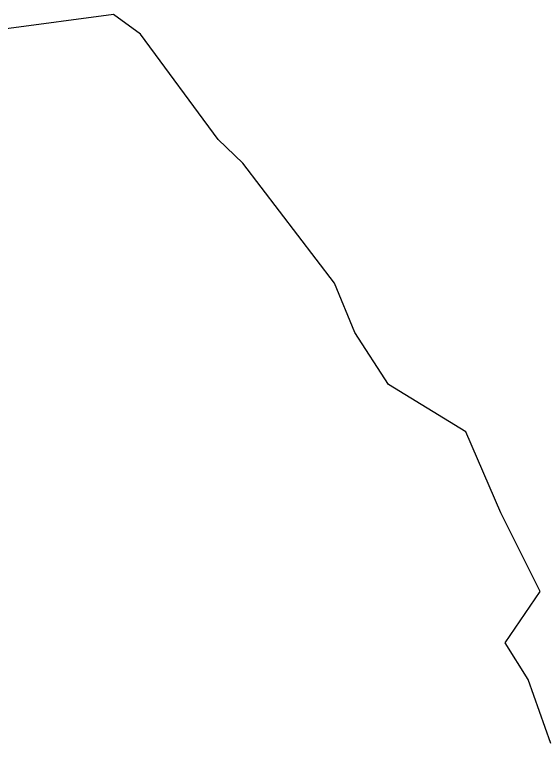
# Model space of a CAD drawing. Header units: metres. Extents: x 297490 to 300643, y 1968189 to 1972555.
# Drawn here: x 298293 to 299073, y 1968920 to 1969991 of the extents above; entities that cross this region are included whole.
import ezdxf

# ---------------------------------------------------------------- set-up
doc = ezdxf.new("R2010")
doc.units = ezdxf.units.M
doc.header["$MEASUREMENT"] = 0

msp = doc.modelspace()

# ---------------------------------------------------------------- linework, layer by layer
at = {"color": 3}
for p, q in [((298438.2, 1969990.7), (298277.3, 1969969.3)), ((298478, 1969962), (298438.2, 1969990.7)), ((298592.3, 1969807.3), (298478, 1969962)), ((298628.2, 1969772.4), (298592.3, 1969807.3)), ((298763, 1969596), (298628.2, 1969772.4)), ((298792.9, 1969523.7), (298763, 1969596)), ((298842.5, 1969447.4), (298792.9, 1969523.7)), ((298955.8, 1969377.8), (298842.5, 1969447.4)), ((299007.4, 1969258.7), (298955.8, 1969377.8)), ((299065, 1969143.2), (299007.4, 1969258.7)), ((299013.4, 1969068.2), (299065, 1969143.2)), ((299047.2, 1969014.1), (299013.4, 1969068.2)), ((299080.9, 1968920.3), (299047.2, 1969014.1))]:
    msp.add_line(p, q, dxfattribs=at)

doc.saveas('drawing.dxf')
